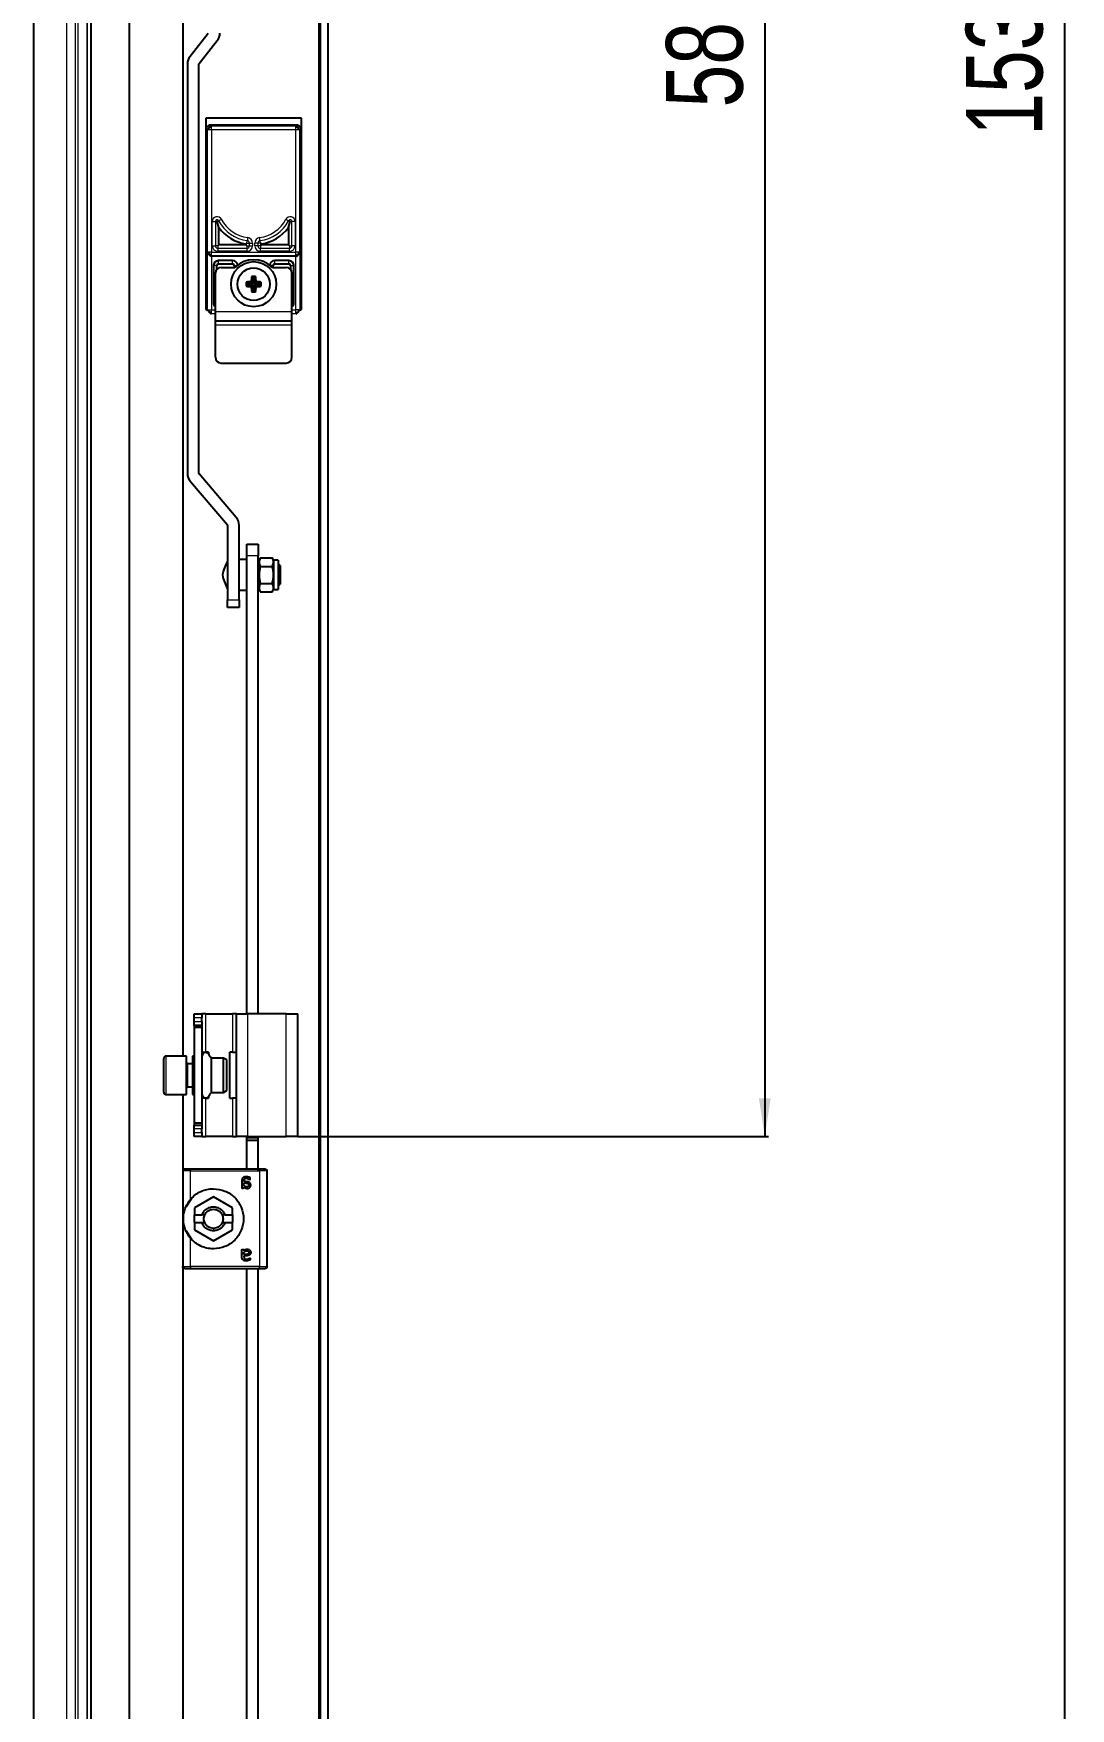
# Model space of a CAD drawing. Header units: millimetres. Extents: x -591 to 1706, y -1269 to 978.
# Drawn here: x 1435.3 to 1706.2, y -540.6 to -103 of the extents above; entities that cross this region are included whole.
import ezdxf

# ---------------------------------------------------------------- set-up
doc = ezdxf.new("R2010")
doc.units = ezdxf.units.MM
doc.layers.add('FORMAT', color=7, linetype='Continuous')
doc.styles.add('SLDTEXTSTYLE0', font='TXT', dxfattribs={"width": 0.75})
doc.dimstyles.new('SLDDIMSTYLE0', dxfattribs={"dimtxt": 20, "dimasz": 10, "dimexe": 0, "dimexo": 0.0625, "dimgap": 5, "dimtad": 2, "dimdec": 1, "dimrnd": 1e-09, "dimzin": 12, "dimdsep": 46, "dimtxsty": 'SLDTEXTSTYLE0', "dimsah": 1, "dimcen": 0.09, "dimadec": 0, "dimazin": 3, "dimtfac": 1, "dimtofl": 0, "dimtmove": 0, "dimatfit": 3, "dimfxl": 0, "dimfrac": 2, "dimtolj": 1, "dimtzin": 12, "dimarcsym": 0})

# ---------------------------------------------------------------- blocks, each defined once
blk = doc.blocks.new('_D_8')
at = {"layer": 'FORMAT'}
for p, q in [((1504.31, 665.86), (1705.61, 665.86)), ((1704.61, 665.86), (1704.61, -866.14)), ((1504.31, -866.14), (1705.61, -866.14))]:
    blk.add_line(p, q, dxfattribs=at)
for points in [[(1704.61, 665.86), (1703.08, 655.86), (1706.15, 655.86)], [(1704.61, -866.14), (1706.15, -856.14), (1703.08, -856.14)]]:
    blk.add_solid(points, dxfattribs=at)
at = {"layer": 'FORMAT', "insert": (1678.83, -129.7), "char_height": 20, "attachment_point": 1, "rotation": 90, "style": 'SLDTEXTSTYLE0'}
blk.add_mtext('1532', dxfattribs=at)
blk = doc.blocks.new('_D_11')
at = {"layer": 'FORMAT'}
for p, q in [((1504.31, 190.86), (1627.3, 190.86)), ((1626.3, 190.86), (1626.3, -391.14)), ((1504.31, -391.14), (1627.3, -391.14))]:
    blk.add_line(p, q, dxfattribs=at)
for points in [[(1626.3, 190.86), (1624.76, 180.86), (1627.84, 180.86)], [(1626.3, -391.14), (1627.84, -381.14), (1624.76, -381.14)]]:
    blk.add_solid(points, dxfattribs=at)
at = {"layer": 'FORMAT', "insert": (1600.52, -122.31), "char_height": 20, "attachment_point": 1, "rotation": 90, "style": 'SLDTEXTSTYLE0'}
blk.add_mtext('582', dxfattribs=at)

msp = doc.modelspace()

# ---------------------------------------------------------------- linework, layer by layer
at = {"color": 8, "linetype": 'Continuous', "lineweight": 18}
for p, q in [((1509.7, 774.76), (1509.7, -975.04)), ((1449.2, 713.76), (1449.2, -914.04)), ((1449.3, 713.86), (1449.3, -914.14)), ((1446.2, 710.76), (1446.2, -911.04)), ((1446.89, 711.45), (1446.89, -911.74)), ((1443.89, 708.45), (1443.89, -908.74)), ((1481.48, -126.83), (1481.78, -127.13)), ((1503.81, -127.13), (1504.11, -126.83)), ((1480.78, -128.13), (1480.48, -127.83)), ((1480.78, -160.14), (1480.78, -128.13)), ((1481.78, -127.13), (1503.81, -127.13)), ((1481.78, -128.13), (1481.78, -160.14)), ((1503.81, -128.13), (1481.78, -128.13)), ((1503.81, -160.14), (1503.81, -128.13)), ((1505.11, -127.83), (1504.81, -128.13)), ((1504.81, -128.13), (1504.81, -160.14)), ((1481.99, -158.44), (1481.99, -152.14)), ((1481.99, -152.14), (1482.79, -152.14)), ((1482.79, -152.14), (1482.79, -158.44)), ((1483.25, -152.14), (1482.79, -152.14)), ((1483.25, -152.14), (1483.65, -151.93)), ((1484.36, -151.55), (1483.65, -151.93)), ((1501.94, -151.93), (1501.24, -151.55)), ((1502.35, -152.14), (1501.94, -151.93)), ((1502.35, -152.14), (1502.81, -152.14)), ((1503.61, -152.14), (1502.81, -152.14)), ((1502.81, -158.44), (1502.81, -152.14)), ((1503.61, -152.14), (1503.61, -158.44)), ((1491.05, -157.77), (1491.14, -157.12)), ((1491.24, -156.33), (1491.14, -157.12)), ((1494.46, -157.12), (1494.35, -156.33)), ((1494.55, -157.77), (1494.46, -157.12)), ((1480.75, -160.14), (1480.78, -160.14)), ((1480.75, -175.19), (1480.75, -160.14)), ((1481.75, -161.14), (1481.75, -175.19)), ((1481.78, -160.14), (1503.81, -160.14)), ((1481.99, -158.44), (1482.79, -158.44)), ((1483.45, -158.44), (1482.79, -158.44)), ((1483.45, -158.44), (1483.45, -159.1)), ((1483.45, -159.1), (1483.45, -159.9)), ((1483.45, -159.1), (1491.05, -159.1)), ((1491.05, -159.9), (1483.45, -159.9)), ((1491.05, -157.77), (1491.71, -157.77)), ((1491.05, -158.44), (1491.05, -159.1)), ((1491.05, -158.44), (1491.71, -158.44)), ((1491.05, -159.1), (1491.05, -159.9)), ((1491.71, -157.77), (1492.51, -157.77)), ((1491.71, -158.44), (1491.71, -157.77)), ((1491.71, -158.44), (1492.51, -158.44)), ((1492.51, -157.77), (1492.51, -158.44)), ((1493.09, -158.44), (1493.09, -157.77)), ((1493.89, -157.77), (1493.09, -157.77)), ((1493.89, -158.44), (1493.09, -158.44)), ((1493.89, -157.77), (1493.89, -158.44)), ((1494.55, -157.77), (1493.89, -157.77)), ((1494.55, -158.44), (1493.89, -158.44)), ((1494.55, -158.44), (1494.55, -159.1)), ((1494.55, -159.9), (1494.55, -159.1)), ((1494.55, -159.1), (1502.15, -159.1)), ((1502.15, -159.9), (1494.55, -159.9)), ((1502.15, -158.44), (1502.15, -159.1)), ((1502.15, -158.44), (1502.81, -158.44)), ((1502.15, -159.9), (1502.15, -159.1)), ((1503.61, -158.44), (1502.81, -158.44)), ((1503.84, -175.19), (1503.84, -161.14)), ((1504.81, -160.14), (1504.84, -160.14)), ((1504.84, -160.14), (1504.84, -175.19)), ((1483.16, -163.64), (1482.3, -163.64)), ((1483.6, -163.21), (1483.6, -162.34)), ((1487.3, -163.21), (1487.3, -162.34)), ((1487.73, -163.64), (1488.4, -163.64)), ((1497.86, -163.64), (1497.19, -163.64)), ((1498.3, -163.21), (1498.3, -162.34)), ((1502, -163.21), (1502, -162.34)), ((1502.43, -163.64), (1503.3, -163.64)), ((1482.8, -173.34), (1482.3, -173.34)), ((1502.8, -173.34), (1503.3, -173.34)), ((1480.51, -175.43), (1480.75, -175.19)), ((1481.75, -176.19), (1481.51, -176.43)), ((1481.75, -175.19), (1482.8, -175.19)), ((1482.8, -176.19), (1481.75, -176.19)), ((1482.8, -175.59), (1502.8, -175.59)), ((1482.8, -179.09), (1502.8, -179.09)), ((1502.8, -175.19), (1503.84, -175.19)), ((1503.84, -176.19), (1502.8, -176.19)), ((1504.08, -176.43), (1503.84, -176.19)), ((1504.84, -175.19), (1505.08, -175.43)), ((1494, -239.44), (1491, -239.44)), ((1486, -250.94), (1489, -250.94)), ((1479.3, -360.14), (1477.3, -360.14)), ((1477.3, -361.14), (1479.3, -361.14)), ((1480.3, -369.14), (1480.3, -359.14)), ((1487.3, -359.14), (1487.3, -369.14)), ((1491.3, -391.14), (1491.3, -359.14)), ((1501.3, -391.14), (1501.3, -359.14)), ((1469.9, -370.14), (1469.9, -380.14)), ((1475.55, -372.14), (1475.55, -373.61)), ((1475.55, -373.61), (1475.55, -378.14)), ((1480.3, -391.14), (1480.3, -381.14)), ((1487.3, -381.14), (1487.3, -391.14)), ((1479.3, -389.14), (1477.3, -389.14)), ((1477.3, -390.14), (1479.3, -390.14)), ((1494, -391.6), (1491, -391.6)), ((1476.3, -407.58), (1476.3, -400.14)), ((1476.3, -400.14), (1494.3, -400.14)), ((1494.3, -400.14), (1494.3, -425.14)), ((1482.3, -415.14), (1482.3, -415.79)), ((1476.3, -425.14), (1476.3, -417.71)), ((1494.3, -425.14), (1476.3, -425.14))]:
    msp.add_line(p, q, dxfattribs=at)
at = {"color": 7, "linetype": 'Continuous', "lineweight": 25}
for p, q in [((1510.3, -977.64), (1510.3, 777.36)), ((1512.3, -977.64), (1512.3, 777.36)), ((1460.3, 744.36), (1460.3, -944.64)), ((1450.3, 714.86), (1450.3, -915.14)), ((1435.3, 699.86), (1435.3, -900.14)), ((1474.3, 169.86), (1474.3, -370.14)), ((1480.95, -103), (1476.19, -108.97)), ((1478.54, -110.84), (1483.3, -104.87)), ((1475.5, -110.96), (1475.5, -217.94)), ((1478.5, -217.94), (1478.5, -110.96)), ((1505.3, -125.14), (1480.3, -125.14)), ((1480.3, -125.14), (1480.3, -175.14)), ((1481.48, -126.83), (1504.11, -126.83)), ((1505.3, -175.14), (1505.3, -125.14)), ((1480.48, -175.14), (1480.48, -127.83)), ((1505.11, -127.83), (1505.11, -175.14)), ((1483.7, -153.7), (1483.25, -152.14)), ((1501.89, -153.7), (1502.35, -152.14)), ((1483.7, -158.19), (1483.7, -153.7)), ((1501.89, -153.7), (1501.89, -158.19)), ((1481.77, -161.14), (1481.75, -161.14)), ((1481.78, -161.14), (1481.77, -161.14)), ((1503.81, -161.14), (1481.78, -161.14)), ((1483.7, -158.19), (1483.45, -158.44)), ((1490.79, -158.19), (1483.7, -158.19)), ((1490.79, -157.99), (1491.05, -157.77)), ((1490.79, -157.99), (1490.79, -158.19)), ((1490.79, -158.19), (1491.05, -158.44)), ((1494.8, -157.99), (1494.55, -157.77)), ((1494.8, -158.19), (1494.55, -158.44)), ((1494.8, -158.19), (1494.8, -157.99)), ((1501.89, -158.19), (1494.8, -158.19)), ((1501.89, -158.19), (1502.15, -158.44)), ((1503.83, -161.14), (1503.81, -161.14)), ((1503.84, -161.14), (1503.83, -161.14)), ((1482.3, -163.64), (1482.3, -173.34)), ((1482.8, -175.59), (1482.8, -165.59)), ((1483.16, -164.61), (1483.16, -163.64)), ((1487.3, -162.34), (1483.6, -162.34)), ((1483.6, -163.21), (1487.3, -163.21)), ((1484.3, -164.09), (1487.9, -164.09)), ((1487.73, -163.64), (1487.73, -164.09)), ((1497.7, -164.09), (1501.3, -164.09)), ((1497.86, -164.09), (1497.86, -163.64)), ((1502, -162.34), (1498.3, -162.34)), ((1498.3, -163.21), (1502, -163.21)), ((1502.43, -163.64), (1502.43, -164.61)), ((1502.8, -175.59), (1502.8, -165.59)), ((1503.3, -173.34), (1503.3, -163.64)), ((1491.24, -168.38), (1490.88, -167.95)), ((1491.24, -168.61), (1490.88, -169.04)), ((1492.68, -168.38), (1491.24, -168.38)), ((1491.24, -168.61), (1492.68, -168.61)), ((1492.68, -168.38), (1492.17, -167.86)), ((1492.68, -168.61), (1492.17, -169.12)), ((1492.68, -166.93), (1492.25, -166.57)), ((1492.68, -170.05), (1492.25, -170.41)), ((1492.68, -166.93), (1492.68, -168.38)), ((1492.68, -168.61), (1492.68, -170.05)), ((1492.91, -166.93), (1493.34, -166.57)), ((1492.91, -168.38), (1492.91, -166.93)), ((1492.91, -168.38), (1493.43, -167.86)), ((1494.36, -168.38), (1492.91, -168.38)), ((1492.91, -170.05), (1492.91, -168.61)), ((1492.91, -168.61), (1493.43, -169.12)), ((1492.91, -168.61), (1494.36, -168.61)), ((1492.91, -170.05), (1493.34, -170.41)), ((1494.36, -168.38), (1494.72, -167.95)), ((1494.36, -168.61), (1494.72, -169.04)), ((1480.3, -175.14), (1480.51, -175.14)), ((1482.8, -178.09), (1482.8, -175.59)), ((1482.8, -178.09), (1502.8, -178.09)), ((1482.8, -179.09), (1482.8, -178.09)), ((1482.8, -187.59), (1482.8, -179.09)), ((1502.8, -178.09), (1502.8, -175.59)), ((1502.8, -179.09), (1502.8, -178.09)), ((1502.8, -187.59), (1502.8, -179.09)), ((1505.08, -175.14), (1505.3, -175.14)), ((1484.3, -189.09), (1501.3, -189.09)), ((1488.23, -229.44), (1478.54, -218.07)), ((1476.26, -220.02), (1485.95, -231.39)), ((1486, -231.52), (1486, -250.94)), ((1489, -250.94), (1489, -231.52)), ((1491, -240.44), (1489, -240.44)), ((1491, -239.44), (1491, -236.44)), ((1491, -236.44), (1494, -236.44)), ((1491, -359.14), (1491, -239.44)), ((1494, -236.44), (1494, -239.44)), ((1494, -359.14), (1494, -239.44)), ((1494.54, -239.99), (1494.2, -240.59)), ((1494.2, -240.59), (1494.2, -248.29)), ((1494.54, -239.99), (1497.65, -239.99)), ((1498, -240.59), (1497.65, -239.99)), ((1499.2, -240.59), (1498, -240.59)), ((1498, -240.59), (1498, -248.29)), ((1499.2, -240.59), (1499.2, -248.29)), ((1494.2, -241.49), (1494, -241.49)), ((1494.54, -242.22), (1497.65, -242.22)), ((1499.7, -241.99), (1499.2, -241.49)), ((1499.7, -241.99), (1499.7, -246.89)), ((1489, -248.44), (1491, -248.44)), ((1494, -247.39), (1494.2, -247.39)), ((1494.2, -248.29), (1494.54, -248.89)), ((1494.54, -246.67), (1497.65, -246.67)), ((1494.54, -248.89), (1497.65, -248.89)), ((1497.65, -248.89), (1498, -248.29)), ((1498, -248.29), (1499.2, -248.29)), ((1499.2, -247.39), (1499.7, -246.89)), ((1486, -252.94), (1486, -250.94)), ((1489, -252.94), (1486, -252.94)), ((1489, -250.94), (1489, -252.94)), ((1477.3, -359.14), (1479.3, -359.14)), ((1477.3, -360.14), (1477.3, -359.14)), ((1477.3, -361.14), (1477.3, -360.14)), ((1477.3, -362.14), (1477.3, -361.14)), ((1479.3, -362.14), (1477.3, -362.14)), ((1477.3, -362.14), (1477.3, -362.64)), ((1479.3, -362.64), (1477.3, -362.64)), ((1477.3, -362.64), (1477.3, -387.64)), ((1479.3, -359.14), (1479.3, -360.14)), ((1480.3, -359.14), (1479.3, -359.14)), ((1479.3, -361.14), (1479.3, -360.14)), ((1479.3, -361.14), (1479.3, -362.14)), ((1479.3, -362.14), (1479.3, -362.64)), ((1479.3, -362.64), (1479.3, -387.64)), ((1480.3, -359.14), (1487.3, -359.14)), ((1488.3, -359.14), (1487.3, -359.14)), ((1488.3, -359.14), (1491.3, -359.14)), ((1488.3, -391.14), (1488.3, -359.14)), ((1501.3, -359.14), (1491.3, -359.14)), ((1501.3, -359.14), (1504.3, -359.14)), ((1504.3, -391.14), (1504.3, -359.14)), ((1469.3, -379.54), (1469.3, -370.74)), ((1475.3, -370.14), (1469.9, -370.14)), ((1475.3, -380.14), (1475.3, -370.14)), ((1477.3, -370.14), (1476.8, -370.14)), ((1476.8, -370.14), (1476.8, -371.36)), ((1476.8, -371.36), (1476.8, -380.14)), ((1479.3, -369.14), (1480.3, -369.14)), ((1481, -369.14), (1480.3, -369.14)), ((1481, -369.14), (1481, -369.59)), ((1484.93, -370.64), (1481.8, -370.64)), ((1481.8, -379.64), (1481.8, -370.64)), ((1485.8, -371.14), (1484.93, -370.64)), ((1484.93, -379.64), (1484.93, -370.64)), ((1485.8, -379.14), (1485.8, -371.14)), ((1486.6, -381.14), (1486.6, -369.14)), ((1487.3, -369.14), (1486.6, -369.14)), ((1487.3, -369.14), (1488.3, -369.14)), ((1476.8, -372.14), (1475.55, -372.14)), ((1469.9, -380.14), (1475.3, -380.14)), ((1474.3, -380.14), (1474.3, -399.97)), ((1475.55, -378.14), (1476.8, -378.14)), ((1476.8, -380.14), (1477.3, -380.14)), ((1481.8, -379.64), (1484.93, -379.64)), ((1484.93, -379.64), (1485.8, -379.14)), ((1480.3, -381.14), (1479.3, -381.14)), ((1480.3, -381.14), (1481, -381.14)), ((1481, -380.69), (1481, -381.14)), ((1486.6, -381.14), (1487.3, -381.14)), ((1488.3, -381.14), (1487.3, -381.14)), ((1479.3, -387.64), (1477.3, -387.64)), ((1477.3, -387.64), (1477.3, -388.14)), ((1477.3, -389.14), (1477.3, -388.14)), ((1477.3, -388.14), (1479.3, -388.14)), ((1477.3, -390.14), (1477.3, -389.14)), ((1479.3, -387.64), (1479.3, -388.14)), ((1479.3, -388.14), (1479.3, -389.14)), ((1479.3, -390.14), (1479.3, -389.14)), ((1477.3, -391.14), (1477.3, -390.14)), ((1479.3, -391.14), (1477.3, -391.14)), ((1479.3, -390.14), (1479.3, -391.14)), ((1479.3, -391.14), (1480.3, -391.14)), ((1487.3, -391.14), (1480.3, -391.14)), ((1487.3, -391.14), (1488.3, -391.14)), ((1491.3, -391.14), (1488.3, -391.14)), ((1491, -391.6), (1491, -391.14)), ((1491, -392.1), (1491, -391.6)), ((1491, -392.1), (1494, -392.1)), ((1491, -399.64), (1491, -392.1)), ((1491.3, -391.14), (1501.3, -391.14)), ((1494, -391.6), (1494, -391.14)), ((1494, -392.1), (1494, -391.6)), ((1494, -399.94), (1494, -392.1)), ((1504.3, -391.14), (1501.3, -391.14)), ((1474.3, -400.14), (1474.3, -425.14)), ((1494.3, -399.64), (1476.3, -399.64)), ((1494.9, -399.64), (1494.65, -399.64)), ((1496.3, -425.14), (1496.3, -400.14)), ((1482.3, -406.93), (1477.35, -409.79)), ((1487.25, -409.79), (1482.3, -406.93)), ((1489.74, -402.69), (1489.74, -404.55)), ((1490.2, -404.55), (1490.2, -404.27)), ((1490.27, -402.94), (1490.27, -402.72)), ((1490.65, -402.94), (1490.27, -402.94)), ((1490.27, -403.29), (1490.7, -403.29)), ((1490.27, -403.88), (1490.27, -403.29)), ((1475.13, -409.52), (1476.63, -407.26)), ((1477.35, -409.79), (1477.35, -411.64)), ((1487.25, -411.64), (1487.25, -409.79)), ((1477.35, -411.64), (1479.31, -411.64)), ((1477.35, -413.64), (1477.35, -411.64)), ((1477.35, -413.64), (1477.35, -415.5)), ((1477.35, -413.64), (1479.31, -413.64)), ((1477.35, -415.5), (1482.3, -418.36)), ((1480.01, -411.64), (1479.31, -411.64)), ((1479.31, -413.64), (1480.01, -413.64)), ((1482.3, -418.36), (1487.25, -415.5)), ((1485.28, -411.64), (1484.59, -411.64)), ((1484.59, -413.64), (1485.28, -413.64)), ((1485.28, -411.64), (1487.25, -411.64)), ((1485.28, -413.64), (1487.25, -413.64)), ((1487.25, -411.64), (1487.25, -413.64)), ((1487.25, -415.5), (1487.25, -413.64)), ((1476.63, -418.03), (1475.13, -415.77)), ((1489.74, -422.6), (1489.74, -420.74)), ((1490.2, -420.74), (1490.2, -421.02)), ((1490.27, -422), (1490.27, -421.41)), ((1490.7, -422), (1490.27, -422)), ((1490.65, -422.35), (1490.27, -422.35)), ((1490.27, -422.35), (1490.27, -422.57)), ((1474.3, -425.32), (1474.3, -845.14)), ((1476.3, -425.64), (1494.3, -425.64)), ((1491, -834.14), (1491, -425.64)), ((1494, -834.14), (1494, -425.64)), ((1494.65, -425.64), (1494.9, -425.64))]:
    msp.add_line(p, q, dxfattribs=at)
for radius in [5.9, 4.25]:
    msp.add_circle((1492.8, -168.49), radius, dxfattribs=at)
for centre, radius, start, end in [((1480.8, -102.87), 3.2, 321.4416, 0), ((1478.7, -110.96), 3.2, 141.4416, 180), ((1478.7, -110.96), 0.2, 141.4416, 180), ((1492.49, -147.17), 10.95, 216.5958, 261.061), ((1493.1, -147.17), 10.95, 278.939, 323.4042), ((1483.6, -163.64), 1.3, 90, 180), ((1484.3, -165.59), 1.5, 90, 180), ((1483.6, -163.64), 0.435, 90, 180), ((1487.3, -163.64), 1.3, 6.3593, 90), ((1487.3, -163.64), 0.435, 0, 90), ((1492.8, -169.09), 7, 45.5847, 134.4153), ((1498.3, -163.64), 1.3, 90, 173.6407), ((1498.3, -163.64), 0.435, 90, 180), ((1501.3, -165.59), 1.5, 0, 90), ((1502, -163.64), 1.3, 0, 90), ((1502, -163.64), 0.435, 0, 90), ((1492.8, -168.49), 2, 164.1146, 195.8854), ((1492.73, -186.57), 18.72, 91.7249, 95.6832), ((1492.73, -150.41), 18.72, 264.3168, 268.2751), ((1492.8, -168.49), 1.56, 175.8165, 184.1835), ((1510.88, -168.43), 18.72, 174.3168, 178.2751), ((1510.88, -168.56), 18.72, 181.7249, 185.6832), ((1492.8, -168.49), 2, 74.1146, 105.8854), ((1492.8, -168.49), 2, 254.1146, 285.8854), ((1492.8, -168.49), 1.56, 85.8165, 94.1835), ((1492.8, -168.49), 1.56, 265.8165, 274.1835), ((1474.72, -168.43), 18.72, 1.7249, 5.6832), ((1474.72, -168.56), 18.72, 354.3168, 358.2751), ((1492.86, -186.57), 18.72, 84.3168, 88.2751), ((1492.86, -150.41), 18.72, 271.7249, 275.6832), ((1492.8, -168.49), 1.56, 355.8165, 4.1835), ((1492.8, -168.49), 2, 344.1146, 15.8854), ((1483.6, -173.34), 1.3, 180, 232.0201), ((1502, -173.34), 1.3, 307.9799, 0), ((1484.3, -187.59), 1.5, 180, 270), ((1501.3, -187.59), 1.5, 270, 0), ((1478.7, -217.94), 3.2, 180, 220.4367), ((1478.7, -217.94), 0.2, 180, 220.4367), ((1485.8, -231.52), 0.2, 0, 40.4367), ((1485.8, -231.52), 3.2, 0, 40.4367), ((1492.64, -245.4), 8, 146.1291, 173.1181), ((1492.64, -243.49), 8, 186.8819, 213.8709), ((1469.9, -370.74), 0.6, 90, 180), ((1475.55, -371.89), 0.25, 180, 270), ((1469.9, -379.54), 0.6, 180, 270), ((1475.55, -378.39), 0.25, 90, 180)]:
    msp.add_arc(centre, radius, start, end, dxfattribs=at)
at = {"color": 8, "linetype": 'Continuous', "lineweight": 18}
for centre, radius, start, end in [((1483.25, -152.14), 1.26, 28.2631, 180), ((1483.25, -152.14), 0.46, 28.2631, 180), ((1492.49, -147.17), 10.04, 208.2631, 262.2213), ((1492.49, -147.17), 9.24, 208.2631, 262.2213), ((1493.1, -147.17), 9.24, 277.7787, 331.7369), ((1493.1, -147.17), 10.04, 277.7787, 331.7369), ((1502.35, -152.14), 1.26, 0, 151.7369), ((1502.35, -152.14), 0.46, 0, 151.7369), ((1491.05, -157.77), 0.66, 0, 82.2213), ((1491.05, -157.77), 1.46, 0, 82.2213), ((1494.55, -157.77), 1.46, 97.7787, 180), ((1494.55, -157.77), 0.66, 97.7787, 180), ((1483.45, -158.44), 1.46, 180, 270), ((1483.45, -158.44), 0.66, 180, 270), ((1491.05, -158.44), 1.46, 270, 0), ((1491.05, -158.44), 0.66, 270, 0), ((1494.55, -158.44), 1.46, 180, 270), ((1494.55, -158.44), 0.66, 180, 270), ((1502.15, -158.44), 1.46, 270, 0), ((1502.15, -158.44), 0.66, 270, 0)]:
    msp.add_arc(centre, radius, start, end, dxfattribs=at)
at = {"color": 7, "linetype": 'Continuous', "lineweight": 25}
for points, knots in [([(1480.48, -127.83), (1480.48, -127.8), (1480.49, -127.67), (1480.62, -127.45), (1480.84, -127.19), (1481.08, -126.99), (1481.27, -126.88), (1481.39, -126.83), (1481.45, -126.83), (1481.48, -126.83)], [0, 0, 0, 0, 0.0566974, 0.2503517, 0.4998638, 0.7488693, 0.8744535, 0.9435148, 1, 1, 1, 1]), ([(1504.11, -126.83), (1504.14, -126.83), (1504.27, -126.84), (1504.49, -126.97), (1504.75, -127.19), (1504.95, -127.43), (1505.06, -127.62), (1505.11, -127.74), (1505.11, -127.8), (1505.11, -127.83)], [0, 0, 0, 0, 0.056697, 0.250352, 0.499864, 0.748869, 0.874453, 0.943515, 1, 1, 1, 1]), ([(1480.75, -160.14), (1480.76, -160.2), (1480.8, -160.41), (1481.03, -160.69), (1481.31, -160.94), (1481.51, -161.07), (1481.64, -161.13), (1481.72, -161.14), (1481.75, -161.14)], [0, 0, 0, 0, 0.125207, 0.499639, 0.74848, 0.874099, 0.946251, 1, 1, 1, 1]), ([(1503.81, -161.14), (1503.84, -161.14), (1503.91, -161.13), (1504.02, -161.09), (1504.21, -160.98), (1504.35, -160.86), (1504.44, -160.77)], [0, 0, 0, 0, 0.124863, 0.249962, 0.500073, 1, 1, 1, 1]), ([(1503.84, -161.14), (1503.88, -161.14), (1504.02, -161.11), (1504.26, -160.96), (1504.52, -160.73), (1504.7, -160.5), (1504.81, -160.3), (1504.83, -160.2), (1504.84, -160.14)], [0, 0, 0, 0, 0.053741, 0.2506254, 0.4994286, 0.749504, 0.8748127, 1, 1, 1, 1]), ([(1494.54, -239.99), (1494.36, -240.39), (1494.03, -241.14), (1494.38, -241.87), (1494.54, -242.22)], [0, 0, 0, 0, 0.534707, 1, 1, 1, 1]), ([(1497.65, -242.22), (1497.83, -241.82), (1498.17, -241.08), (1497.81, -240.34), (1497.65, -239.99)], [0, 0, 0, 0, 0.534707, 1, 1, 1, 1]), ([(1494.54, -242.22), (1494.37, -242.97), (1494.03, -244.46), (1494.37, -245.94), (1494.54, -246.67)], [0, 0, 0, 0, 0.508481, 1, 1, 1, 1]), ([(1497.65, -246.67), (1497.82, -245.91), (1498.17, -244.43), (1497.82, -242.95), (1497.65, -242.22)], [0, 0, 0, 0, 0.508481, 1, 1, 1, 1]), ([(1494.54, -246.67), (1494.36, -247.07), (1494.03, -247.81), (1494.38, -248.55), (1494.54, -248.89)], [0, 0, 0, 0, 0.534707, 1, 1, 1, 1]), ([(1497.65, -248.89), (1497.83, -248.5), (1498.17, -247.75), (1497.81, -247.01), (1497.65, -246.67)], [0, 0, 0, 0, 0.534707, 1, 1, 1, 1]), ([(1481.8, -370.64), (1481.62, -370.49), (1481.27, -370.18), (1481.08, -369.62), (1480.72, -369.31), (1480.38, -369.18), (1480.02, -369.22), (1479.67, -369.4), (1479.42, -369.77), (1479.34, -370.06), (1479.3, -370.21)], [0, 0, 0, 0, 0.185676, 0.371025, 0.466937, 0.562172, 0.656347, 0.751553, 0.873842, 1, 1, 1, 1]), ([(1479.3, -380.08), (1479.34, -380.23), (1479.42, -380.52), (1479.67, -380.88), (1480.02, -381.07), (1480.38, -381.11), (1480.72, -380.98), (1481.08, -380.67), (1481.27, -380.1), (1481.62, -379.8), (1481.8, -379.64)], [0, 0, 0, 0, 0.126158, 0.248447, 0.343653, 0.437828, 0.533063, 0.628975, 0.814324, 1, 1, 1, 1]), ([(1490.85, -401.64), (1490.7, -401.65), (1490.48, -401.66), (1490.2, -401.76), (1490.01, -401.87), (1489.87, -402.04), (1489.76, -402.32), (1489.74, -402.54), (1489.74, -402.69)], [0, 0, 0, 0, 0.250089, 0.382495, 0.500259, 0.622163, 0.750133, 1, 1, 1, 1]), ([(1490.27, -402.72), (1490.27, -402.63), (1490.28, -402.49), (1490.33, -402.32), (1490.41, -402.21), (1490.52, -402.13), (1490.64, -402.08), (1490.77, -402.06), (1490.86, -402.06), (1490.91, -402.06)], [0, 0, 0, 0, 0.250023, 0.382539, 0.499802, 0.620838, 0.749652, 0.874777, 1, 1, 1, 1]), ([(1491.91, -402.14), (1491.91, -402.09), (1491.91, -402), (1491.85, -401.91), (1491.71, -401.82), (1491.39, -401.69), (1491.06, -401.66), (1490.85, -401.64)], [0, 0, 0, 0, 0.1246927, 0.1871822, 0.2497734, 0.5000394, 1, 1, 1, 1]), ([(1490.91, -402.06), (1491.07, -402.07), (1491.31, -402.1), (1491.56, -402.23), (1491.69, -402.3), (1491.76, -402.34), (1491.8, -402.35), (1491.81, -402.35)], [0, 0, 0, 0, 0.4987, 0.749508, 0.874949, 0.946783, 1, 1, 1, 1]), ([(1491.81, -402.35), (1491.82, -402.35), (1491.84, -402.35), (1491.86, -402.34), (1491.87, -402.32), (1491.89, -402.3), (1491.9, -402.26), (1491.91, -402.22), (1491.91, -402.18), (1491.91, -402.15), (1491.91, -402.14)], [0, 0, 0, 0, 0.128825, 0.180169, 0.243397, 0.36986, 0.499864, 0.749649, 0.843476, 1, 1, 1, 1]), ([(1489.74, -404.55), (1489.74, -404.56), (1489.74, -404.58), (1489.75, -404.6), (1489.78, -404.62), (1489.85, -404.64), (1489.92, -404.64), (1489.97, -404.64)], [0, 0, 0, 0, 0.124881, 0.183376, 0.250934, 0.500336, 1, 1, 1, 1]), ([(1489.97, -404.64), (1490.01, -404.64), (1490.08, -404.64), (1490.16, -404.62), (1490.18, -404.6), (1490.19, -404.58), (1490.2, -404.56), (1490.2, -404.55)], [0, 0, 0, 0, 0.499718, 0.749437, 0.810587, 0.875078, 1, 1, 1, 1]), ([(1490.2, -404.27), (1490.32, -404.39), (1490.51, -404.56), (1490.78, -404.67), (1490.95, -404.7), (1491.03, -404.7), (1491.07, -404.7)], [0, 0, 0, 0, 0.499113, 0.749325, 0.874665, 1, 1, 1, 1]), ([(1490.99, -404.29), (1490.92, -404.29), (1490.77, -404.27), (1490.51, -404.14), (1490.37, -403.98), (1490.27, -403.88)], [0, 0, 0, 0, 0.249939, 0.499864, 1, 1, 1, 1]), ([(1492.03, -403.86), (1492.03, -403.78), (1492.02, -403.62), (1491.92, -403.41), (1491.77, -403.23), (1491.5, -403.06), (1491.12, -402.96), (1490.8, -402.94), (1490.65, -402.94)], [0, 0, 0, 0, 0.125049, 0.249886, 0.370856, 0.49982, 0.749609, 1, 1, 1, 1]), ([(1490.7, -403.29), (1490.8, -403.29), (1490.98, -403.3), (1491.2, -403.36), (1491.35, -403.45), (1491.44, -403.56), (1491.49, -403.68), (1491.5, -403.78), (1491.5, -403.82)], [0, 0, 0, 0, 0.279652, 0.500248, 0.629485, 0.750186, 0.875763, 1, 1, 1, 1]), ([(1491.5, -403.82), (1491.5, -403.89), (1491.49, -403.99), (1491.42, -404.1), (1491.36, -404.18), (1491.28, -404.23), (1491.19, -404.27), (1491.09, -404.29), (1491.02, -404.29), (1490.99, -404.29)], [0, 0, 0, 0, 0.2491681, 0.3736348, 0.4993903, 0.6193944, 0.7496557, 0.8747703, 1, 1, 1, 1]), ([(1491.07, -404.7), (1491.19, -404.7), (1491.38, -404.68), (1491.6, -404.6), (1491.76, -404.5), (1491.88, -404.37), (1492, -404.16), (1492.02, -403.98), (1492.03, -403.86)], [0, 0, 0, 0, 0.25007, 0.379181, 0.500499, 0.62417, 0.750842, 1, 1, 1, 1]), ([(1476.3, -417.71), (1476.01, -417.33), (1475.44, -416.57), (1474.88, -415.33), (1474.53, -414.05), (1474.4, -412.64), (1474.53, -411.24), (1474.88, -409.96), (1475.44, -408.71), (1476.01, -407.96), (1476.3, -407.58)], [0, 0, 0, 0, 0.125762, 0.25037, 0.375307, 0.500139, 0.62481, 0.749763, 0.874888, 1, 1, 1, 1]), ([(1489.74, -420.74), (1489.74, -420.72), (1489.74, -420.71), (1489.75, -420.69), (1489.78, -420.67), (1489.85, -420.65), (1489.92, -420.64), (1489.97, -420.64)], [0, 0, 0, 0, 0.124884, 0.186377, 0.250914, 0.500322, 1, 1, 1, 1]), ([(1490.85, -423.64), (1490.78, -423.64), (1490.63, -423.64), (1490.41, -423.6), (1490.2, -423.53), (1490.01, -423.41), (1489.87, -423.25), (1489.76, -422.97), (1489.74, -422.75), (1489.74, -422.6)], [0, 0, 0, 0, 0.125255, 0.250437, 0.383066, 0.500493, 0.622629, 0.75025, 1, 1, 1, 1]), ([(1489.97, -420.64), (1490.01, -420.64), (1490.07, -420.64), (1490.14, -420.66), (1490.17, -420.67), (1490.18, -420.69), (1490.19, -420.71), (1490.2, -420.73), (1490.2, -420.74)], [0, 0, 0, 0, 0.4991618, 0.6442419, 0.7496985, 0.8136051, 0.8752168, 1, 1, 1, 1]), ([(1490.2, -421.02), (1490.32, -420.9), (1490.51, -420.73), (1490.82, -420.6), (1490.99, -420.59), (1491.07, -420.59)], [0, 0, 0, 0, 0.499364, 0.749701, 1, 1, 1, 1]), ([(1490.27, -421.41), (1490.37, -421.3), (1490.51, -421.15), (1490.74, -421.03), (1490.88, -421), (1490.95, -421), (1490.99, -421)], [0, 0, 0, 0, 0.499765, 0.749504, 0.874771, 1, 1, 1, 1]), ([(1490.27, -422.57), (1490.27, -422.61), (1490.27, -422.7), (1490.29, -422.84), (1490.33, -422.96), (1490.41, -423.07), (1490.52, -423.15), (1490.68, -423.22), (1490.82, -423.23), (1490.91, -423.23)], [0, 0, 0, 0, 0.125295, 0.250514, 0.383518, 0.50035, 0.621938, 0.750243, 1, 1, 1, 1]), ([(1492.03, -421.43), (1492.03, -421.47), (1492.03, -421.55), (1492, -421.7), (1491.92, -421.88), (1491.77, -422.06), (1491.5, -422.23), (1491.12, -422.33), (1490.8, -422.34), (1490.65, -422.35)], [0, 0, 0, 0, 0.062637, 0.125278, 0.250072, 0.374841, 0.499994, 0.749696, 1, 1, 1, 1]), ([(1491.5, -421.47), (1491.5, -421.51), (1491.49, -421.6), (1491.44, -421.73), (1491.35, -421.83), (1491.2, -421.92), (1490.98, -421.99), (1490.8, -421.99), (1490.7, -422)], [0, 0, 0, 0, 0.124446, 0.249795, 0.37, 0.499734, 0.719932, 1, 1, 1, 1]), ([(1491.91, -423.15), (1491.91, -423.17), (1491.91, -423.23), (1491.9, -423.31), (1491.85, -423.37), (1491.71, -423.46), (1491.39, -423.59), (1491.06, -423.62), (1490.85, -423.64)], [0, 0, 0, 0, 0.062686, 0.125173, 0.187628, 0.250185, 0.500314, 1, 1, 1, 1]), ([(1490.91, -423.23), (1491.07, -423.22), (1491.38, -423.19), (1491.64, -422.98), (1491.8, -422.94), (1491.81, -422.94)], [0, 0, 0, 0, 0.498852, 0.946609, 1, 1, 1, 1]), ([(1490.99, -421), (1491.05, -421), (1491.15, -421.01), (1491.28, -421.06), (1491.36, -421.11), (1491.42, -421.19), (1491.47, -421.27), (1491.5, -421.37), (1491.5, -421.43), (1491.5, -421.47)], [0, 0, 0, 0, 0.249623, 0.37714, 0.499734, 0.62273, 0.749812, 0.874876, 1, 1, 1, 1]), ([(1491.07, -420.59), (1491.19, -420.59), (1491.38, -420.6), (1491.6, -420.69), (1491.76, -420.79), (1491.88, -420.92), (1492, -421.13), (1492.02, -421.31), (1492.03, -421.43)], [0, 0, 0, 0, 0.25007, 0.379559, 0.500499, 0.624556, 0.750843, 1, 1, 1, 1]), ([(1491.81, -422.94), (1491.82, -422.94), (1491.84, -422.94), (1491.86, -422.95), (1491.87, -422.97), (1491.89, -422.99), (1491.91, -423.05), (1491.91, -423.1), (1491.91, -423.15)], [0, 0, 0, 0, 0.13107, 0.182437, 0.243796, 0.371388, 0.500442, 1, 1, 1, 1])]:
    msp.add_open_spline(points, degree=3, knots=knots, dxfattribs=at)
at = {"color": 8, "linetype": 'Continuous', "lineweight": 18}
for points, knots in [([(1481.15, -127.5), (1481.06, -127.59), (1480.94, -127.73), (1480.83, -127.92), (1480.79, -128.03), (1480.78, -128.1), (1480.78, -128.13)], [0, 0, 0, 0, 0.499932, 0.750046, 0.875143, 1, 1, 1, 1]), ([(1481.15, -128.13), (1481.05, -128.13), (1480.91, -128.13), (1480.8, -128.13), (1480.78, -128.13), (1480.78, -128.13)], [0, 0, 0, 0, 0.633094, 0.851999, 1, 1, 1, 1]), ([(1481.78, -127.13), (1481.75, -127.13), (1481.69, -127.14), (1481.57, -127.18), (1481.38, -127.29), (1481.24, -127.41), (1481.15, -127.5)], [0, 0, 0, 0, 0.124863, 0.249962, 0.500073, 1, 1, 1, 1]), ([(1481.15, -127.5), (1481.15, -127.5), (1481.17, -127.51), (1481.23, -127.58), (1481.26, -127.61)], [0, 0, 0, 0, 0.584601, 1, 1, 1, 1]), ([(1481.15, -128.13), (1481.16, -128.02), (1481.17, -127.83), (1481.23, -127.67), (1481.26, -127.61)], [0, 0, 0, 0, 0.584782, 1, 1, 1, 1]), ([(1481.78, -128.13), (1481.74, -128.13), (1481.65, -128.13), (1481.43, -128.13), (1481.27, -128.13), (1481.15, -128.13)], [0, 0, 0, 0, 0.148001, 0.366906, 1, 1, 1, 1]), ([(1481.78, -127.5), (1481.67, -127.5), (1481.49, -127.51), (1481.33, -127.58), (1481.26, -127.61)], [0, 0, 0, 0, 0.584782, 1, 1, 1, 1]), ([(1481.78, -127.5), (1481.78, -127.42), (1481.78, -127.29), (1481.78, -127.18), (1481.78, -127.14), (1481.78, -127.13), (1481.78, -127.13)], [0, 0, 0, 0, 0.499933, 0.750044, 0.87514, 1, 1, 1, 1]), ([(1481.78, -128.13), (1481.78, -128.1), (1481.78, -128.03), (1481.78, -127.92), (1481.78, -127.73), (1481.78, -127.59), (1481.78, -127.5)], [0, 0, 0, 0, 0.124527, 0.250035, 0.500121, 1, 1, 1, 1]), ([(1503.81, -127.5), (1503.81, -127.4), (1503.81, -127.25), (1503.81, -127.14), (1503.81, -127.13), (1503.81, -127.13)], [0, 0, 0, 0, 0.633094, 0.851999, 1, 1, 1, 1]), ([(1504.44, -127.5), (1504.35, -127.41), (1504.21, -127.29), (1504.02, -127.18), (1503.91, -127.14), (1503.84, -127.13), (1503.81, -127.13)], [0, 0, 0, 0, 0.4999316, 0.750046, 0.8751428, 1, 1, 1, 1]), ([(1503.81, -128.13), (1503.81, -128.09), (1503.81, -128), (1503.81, -127.78), (1503.81, -127.62), (1503.81, -127.5)], [0, 0, 0, 0, 0.148001, 0.3669064, 1, 1, 1, 1]), ([(1503.81, -127.5), (1503.92, -127.5), (1504.11, -127.51), (1504.27, -127.58), (1504.33, -127.61)], [0, 0, 0, 0, 0.584782, 1, 1, 1, 1]), ([(1504.44, -128.13), (1504.32, -128.13), (1504.16, -128.13), (1503.94, -128.13), (1503.85, -128.13), (1503.81, -128.13)], [0, 0, 0, 0, 0.633094, 0.851999, 1, 1, 1, 1]), ([(1504.44, -127.5), (1504.44, -127.5), (1504.43, -127.51), (1504.36, -127.58), (1504.33, -127.61)], [0, 0, 0, 0, 0.584601, 1, 1, 1, 1]), ([(1504.44, -128.13), (1504.44, -128.02), (1504.43, -127.83), (1504.36, -127.67), (1504.33, -127.61)], [0, 0, 0, 0, 0.584782, 1, 1, 1, 1]), ([(1504.81, -128.13), (1504.81, -128.1), (1504.8, -128.03), (1504.76, -127.92), (1504.65, -127.73), (1504.53, -127.59), (1504.44, -127.5)], [0, 0, 0, 0, 0.124863, 0.249962, 0.500073, 1, 1, 1, 1]), ([(1504.81, -128.13), (1504.81, -128.13), (1504.8, -128.13), (1504.69, -128.13), (1504.55, -128.13), (1504.44, -128.13)], [0, 0, 0, 0, 0.148001, 0.366906, 1, 1, 1, 1]), ([(1481.15, -160.14), (1481.07, -160.14), (1480.94, -160.14), (1480.84, -160.14), (1480.79, -160.14), (1480.78, -160.14), (1480.78, -160.14)], [0, 0, 0, 0, 0.49988, 0.749964, 0.875473, 1, 1, 1, 1]), ([(1481.15, -160.77), (1481.04, -160.66), (1480.9, -160.5), (1480.79, -160.27), (1480.78, -160.18), (1480.78, -160.14)], [0, 0, 0, 0, 0.633497, 0.852215, 1, 1, 1, 1]), ([(1481.78, -160.14), (1481.75, -160.14), (1481.69, -160.14), (1481.57, -160.14), (1481.38, -160.14), (1481.24, -160.14), (1481.15, -160.14)], [0, 0, 0, 0, 0.124527, 0.250035, 0.500121, 1, 1, 1, 1]), ([(1481.15, -160.14), (1481.16, -160.25), (1481.16, -160.44), (1481.23, -160.6), (1481.26, -160.67)], [0, 0, 0, 0, 0.585225, 1, 1, 1, 1]), ([(1481.15, -160.77), (1481.15, -160.77), (1481.16, -160.76), (1481.23, -160.7), (1481.26, -160.67)], [0, 0, 0, 0, 0.5850478, 1, 1, 1, 1]), ([(1481.78, -161.14), (1481.74, -161.14), (1481.65, -161.13), (1481.43, -161.02), (1481.27, -160.88), (1481.15, -160.77)], [0, 0, 0, 0, 0.147785, 0.366503, 1, 1, 1, 1]), ([(1481.78, -160.77), (1481.67, -160.77), (1481.48, -160.76), (1481.32, -160.7), (1481.26, -160.67)], [0, 0, 0, 0, 0.585048, 1, 1, 1, 1]), ([(1481.78, -160.77), (1481.78, -160.68), (1481.78, -160.54), (1481.78, -160.35), (1481.78, -160.24), (1481.78, -160.17), (1481.78, -160.14)], [0, 0, 0, 0, 0.4998775, 0.7499648, 0.8754836, 1, 1, 1, 1]), ([(1481.78, -161.14), (1481.78, -161.14), (1481.78, -161.13), (1481.78, -161.09), (1481.78, -160.98), (1481.78, -160.86), (1481.78, -160.77)], [0, 0, 0, 0, 0.124863, 0.249962, 0.500073, 1, 1, 1, 1]), ([(1503.81, -160.77), (1503.81, -160.66), (1503.81, -160.5), (1503.81, -160.27), (1503.81, -160.18), (1503.81, -160.14)], [0, 0, 0, 0, 0.633497, 0.852215, 1, 1, 1, 1]), ([(1504.44, -160.14), (1504.35, -160.14), (1504.21, -160.14), (1504.02, -160.14), (1503.91, -160.14), (1503.84, -160.14), (1503.81, -160.14)], [0, 0, 0, 0, 0.49988, 0.749964, 0.875473, 1, 1, 1, 1]), ([(1503.81, -160.77), (1503.92, -160.77), (1504.11, -160.76), (1504.27, -160.7), (1504.34, -160.67)], [0, 0, 0, 0, 0.585048, 1, 1, 1, 1]), ([(1503.81, -161.14), (1503.81, -161.14), (1503.81, -161.13), (1503.81, -161.02), (1503.81, -160.88), (1503.81, -160.77)], [0, 0, 0, 0, 0.147785, 0.366503, 1, 1, 1, 1]), ([(1504.44, -160.14), (1504.44, -160.25), (1504.43, -160.44), (1504.36, -160.6), (1504.34, -160.67)], [0, 0, 0, 0, 0.585225, 1, 1, 1, 1]), ([(1504.44, -160.77), (1504.44, -160.77), (1504.43, -160.76), (1504.36, -160.7), (1504.34, -160.67)], [0, 0, 0, 0, 0.585048, 1, 1, 1, 1]), ([(1504.81, -160.14), (1504.81, -160.14), (1504.8, -160.14), (1504.76, -160.14), (1504.65, -160.14), (1504.52, -160.14), (1504.44, -160.14)], [0, 0, 0, 0, 0.124527, 0.250035, 0.500121, 1, 1, 1, 1]), ([(1504.44, -160.77), (1504.53, -160.68), (1504.65, -160.54), (1504.76, -160.35), (1504.8, -160.24), (1504.81, -160.17), (1504.81, -160.14)], [0, 0, 0, 0, 0.4998775, 0.7499648, 0.8754836, 1, 1, 1, 1]), ([(1480.75, -175.19), (1480.75, -175.19), (1480.77, -175.19), (1480.88, -175.19), (1481.02, -175.19), (1481.12, -175.19)], [0, 0, 0, 0, 0.148001, 0.366906, 1, 1, 1, 1]), ([(1480.75, -175.19), (1480.75, -175.22), (1480.76, -175.28), (1480.8, -175.4), (1480.91, -175.59), (1481.04, -175.73), (1481.12, -175.82)], [0, 0, 0, 0, 0.124863, 0.249962, 0.500073, 1, 1, 1, 1]), ([(1481.12, -175.19), (1481.24, -175.19), (1481.4, -175.19), (1481.62, -175.19), (1481.71, -175.19), (1481.75, -175.19)], [0, 0, 0, 0, 0.633094, 0.851999, 1, 1, 1, 1]), ([(1481.12, -175.19), (1481.13, -175.3), (1481.14, -175.48), (1481.2, -175.64), (1481.23, -175.71)], [0, 0, 0, 0, 0.584782, 1, 1, 1, 1]), ([(1481.12, -175.82), (1481.13, -175.82), (1481.14, -175.8), (1481.2, -175.74), (1481.23, -175.71)], [0, 0, 0, 0, 0.584601, 1, 1, 1, 1]), ([(1481.12, -175.82), (1481.21, -175.91), (1481.35, -176.03), (1481.54, -176.14), (1481.66, -176.18), (1481.72, -176.19), (1481.75, -176.19)], [0, 0, 0, 0, 0.499931, 0.750045, 0.875142, 1, 1, 1, 1]), ([(1481.75, -175.82), (1481.64, -175.81), (1481.46, -175.8), (1481.3, -175.74), (1481.23, -175.71)], [0, 0, 0, 0, 0.584782, 1, 1, 1, 1]), ([(1481.75, -175.82), (1481.75, -175.73), (1481.75, -175.59), (1481.75, -175.4), (1481.75, -175.28), (1481.75, -175.22), (1481.75, -175.19)], [0, 0, 0, 0, 0.49988, 0.749964, 0.875473, 1, 1, 1, 1]), ([(1481.75, -176.19), (1481.75, -176.19), (1481.75, -176.18), (1481.75, -176.13), (1481.75, -176.03), (1481.75, -175.9), (1481.75, -175.82)], [0, 0, 0, 0, 0.124859, 0.249955, 0.500068, 1, 1, 1, 1]), ([(1504.47, -175.19), (1504.38, -175.19), (1504.24, -175.19), (1504.05, -175.19), (1503.94, -175.19), (1503.87, -175.19), (1503.84, -175.19)], [0, 0, 0, 0, 0.49988, 0.749964, 0.875473, 1, 1, 1, 1]), ([(1503.84, -175.82), (1503.84, -175.7), (1503.84, -175.54), (1503.84, -175.32), (1503.84, -175.23), (1503.84, -175.19)], [0, 0, 0, 0, 0.6330936, 0.851999, 1, 1, 1, 1]), ([(1503.84, -175.82), (1503.95, -175.81), (1504.14, -175.8), (1504.3, -175.74), (1504.36, -175.71)], [0, 0, 0, 0, 0.584782, 1, 1, 1, 1]), ([(1503.84, -176.19), (1503.84, -176.19), (1503.84, -176.17), (1503.84, -176.06), (1503.84, -175.92), (1503.84, -175.82)], [0, 0, 0, 0, 0.148001, 0.366906, 1, 1, 1, 1]), ([(1503.84, -176.19), (1503.87, -176.19), (1503.94, -176.18), (1504.05, -176.14), (1504.24, -176.03), (1504.38, -175.91), (1504.47, -175.82)], [0, 0, 0, 0, 0.124863, 0.249962, 0.500073, 1, 1, 1, 1]), ([(1504.47, -175.19), (1504.47, -175.3), (1504.46, -175.48), (1504.39, -175.64), (1504.36, -175.71)], [0, 0, 0, 0, 0.5847816, 1, 1, 1, 1]), ([(1504.47, -175.82), (1504.47, -175.82), (1504.46, -175.8), (1504.39, -175.74), (1504.36, -175.71)], [0, 0, 0, 0, 0.584601, 1, 1, 1, 1]), ([(1504.84, -175.19), (1504.84, -175.19), (1504.83, -175.19), (1504.79, -175.19), (1504.68, -175.19), (1504.55, -175.19), (1504.47, -175.19)], [0, 0, 0, 0, 0.124859, 0.249955, 0.500068, 1, 1, 1, 1]), ([(1504.47, -175.82), (1504.56, -175.73), (1504.68, -175.59), (1504.79, -175.4), (1504.83, -175.28), (1504.84, -175.22), (1504.84, -175.19)], [0, 0, 0, 0, 0.4999316, 0.750046, 0.8751428, 1, 1, 1, 1])]:
    msp.add_open_spline(points, degree=3, knots=knots, dxfattribs=at)
at = {"color": 7, "linetype": 'Continuous', "lineweight": 25}
for points in [[(1474.8, -399.64), (1474.73, -399.65), (1474.6, -399.67), (1474.43, -399.78), (1474.32, -399.95), (1474.3, -400.08), (1474.3, -400.14)], [(1476.3, -399.64), (1476.1, -399.64), (1475.71, -399.64), (1475.21, -399.64), (1474.86, -399.64), (1474.82, -399.64), (1474.8, -399.64)], [(1495.8, -399.64), (1495.77, -399.64), (1495.73, -399.64), (1495.38, -399.64), (1494.89, -399.64), (1494.49, -399.64), (1494.3, -399.64)], [(1495.8, -399.64), (1495.86, -399.65), (1495.99, -399.67), (1496.16, -399.78), (1496.27, -399.95), (1496.29, -400.08), (1496.3, -400.14)], [(1476.3, -407.58), (1476.69, -407.17), (1477.48, -406.35), (1478.97, -405.48), (1480.59, -404.9), (1481.73, -404.83), (1482.3, -404.79)], [(1482.3, -404.79), (1483.32, -404.91), (1485.38, -405.15), (1487.99, -406.96), (1489.74, -409.56), (1490.35, -412.64), (1489.74, -415.73), (1487.99, -418.32), (1485.38, -420.14), (1483.32, -420.38), (1482.3, -420.49)], [(1479.31, -411.64), (1479.44, -411.34), (1479.71, -410.74), (1480.43, -410.05), (1481.31, -409.6), (1482.3, -409.44), (1483.28, -409.6), (1484.16, -410.05), (1484.89, -410.74), (1485.15, -411.34), (1485.28, -411.64)], [(1480.01, -411.64), (1480.12, -411.43), (1480.35, -411), (1480.91, -410.53), (1481.57, -410.2), (1482.05, -410.16), (1482.3, -410.14)], [(1482.3, -410.14), (1482.54, -410.16), (1483.02, -410.2), (1483.68, -410.53), (1484.24, -411), (1484.47, -411.43), (1484.59, -411.64)], [(1482.3, -415.79), (1481.97, -415.76), (1481.31, -415.71), (1480.43, -415.24), (1479.71, -414.55), (1479.44, -413.95), (1479.31, -413.64)], [(1480.01, -413.64), (1479.95, -413.48), (1479.83, -413.16), (1479.78, -412.64), (1479.83, -412.13), (1479.95, -411.81), (1480.01, -411.64)], [(1482.3, -415.14), (1482.05, -415.12), (1481.57, -415.08), (1480.91, -414.76), (1480.35, -414.28), (1480.12, -413.86), (1480.01, -413.64)], [(1485.28, -413.64), (1485.15, -413.95), (1484.89, -414.55), (1484.16, -415.24), (1483.28, -415.71), (1482.62, -415.76), (1482.3, -415.79)], [(1484.59, -413.64), (1484.47, -413.86), (1484.24, -414.28), (1483.68, -414.76), (1483.02, -415.08), (1482.54, -415.12), (1482.3, -415.14)], [(1484.59, -411.64), (1484.65, -411.81), (1484.77, -412.13), (1484.81, -412.64), (1484.77, -413.16), (1484.65, -413.48), (1484.59, -413.64)], [(1482.3, -420.49), (1481.73, -420.46), (1480.59, -420.39), (1478.97, -419.81), (1477.48, -418.94), (1476.69, -418.12), (1476.3, -417.71)], [(1474.8, -425.64), (1474.73, -425.64), (1474.6, -425.62), (1474.43, -425.51), (1474.32, -425.34), (1474.3, -425.21), (1474.3, -425.14)], [(1474.8, -425.64), (1474.82, -425.64), (1474.86, -425.64), (1475.21, -425.64), (1475.71, -425.64), (1476.1, -425.64), (1476.3, -425.64)], [(1494.3, -425.64), (1494.49, -425.64), (1494.89, -425.64), (1495.38, -425.64), (1495.73, -425.64), (1495.77, -425.64), (1495.8, -425.64)], [(1496.3, -425.14), (1496.29, -425.21), (1496.27, -425.34), (1496.16, -425.51), (1495.99, -425.62), (1495.86, -425.64), (1495.8, -425.64)]]:
    msp.add_open_spline(points, degree=3, dxfattribs=at)
at = {"color": 8, "linetype": 'Continuous', "lineweight": 18}
for points in [[(1476.3, -400.14), (1476.03, -400.14), (1475.51, -400.14), (1474.85, -400.14), (1474.39, -400.14), (1474.33, -400.14), (1474.3, -400.14)], [(1476.3, -399.64), (1476.3, -399.65), (1476.3, -399.67), (1476.3, -399.78), (1476.3, -399.95), (1476.3, -400.08), (1476.3, -400.14)], [(1494.3, -400.14), (1494.3, -400.08), (1494.3, -399.95), (1494.3, -399.78), (1494.3, -399.67), (1494.3, -399.65), (1494.3, -399.64)], [(1496.3, -400.14), (1496.27, -400.14), (1496.21, -400.14), (1495.74, -400.14), (1495.08, -400.14), (1494.56, -400.14), (1494.3, -400.14)], [(1474.3, -425.14), (1474.33, -425.14), (1474.39, -425.14), (1474.85, -425.14), (1475.51, -425.14), (1476.03, -425.14), (1476.3, -425.14)], [(1476.3, -425.14), (1476.3, -425.21), (1476.3, -425.34), (1476.3, -425.51), (1476.3, -425.62), (1476.3, -425.64), (1476.3, -425.64)], [(1494.3, -425.64), (1494.3, -425.64), (1494.3, -425.62), (1494.3, -425.51), (1494.3, -425.34), (1494.3, -425.21), (1494.3, -425.14)], [(1494.3, -425.14), (1494.56, -425.14), (1495.08, -425.14), (1495.74, -425.14), (1496.21, -425.14), (1496.27, -425.14), (1496.3, -425.14)]]:
    msp.add_open_spline(points, degree=3, dxfattribs=at)

# ---------------------------------------------------------------- dimensions: what is measured, and where the dimension line sits
at = {"layer": 'FORMAT'}
for base, p1, p2, picture, middle in [((1704.61, -866.14), (1504.3, 665.86), (1504.3, -866.14), '_D_8', (1704.61, -100.14)), ((1626.3, -391.14), (1504.3, 190.86), (1504.3, -391.14), '_D_11', (1626.3, -100.14))]:
    dim = msp.add_linear_dim(base=base, p1=p1, p2=p2, angle=90, dimstyle='SLDDIMSTYLE0', dxfattribs=at)
    dim.commit()
    dim.dimension.update_dxf_attribs({"geometry": picture, "text_midpoint": middle, "dimtype": 160})

doc.saveas('drawing.dxf')
